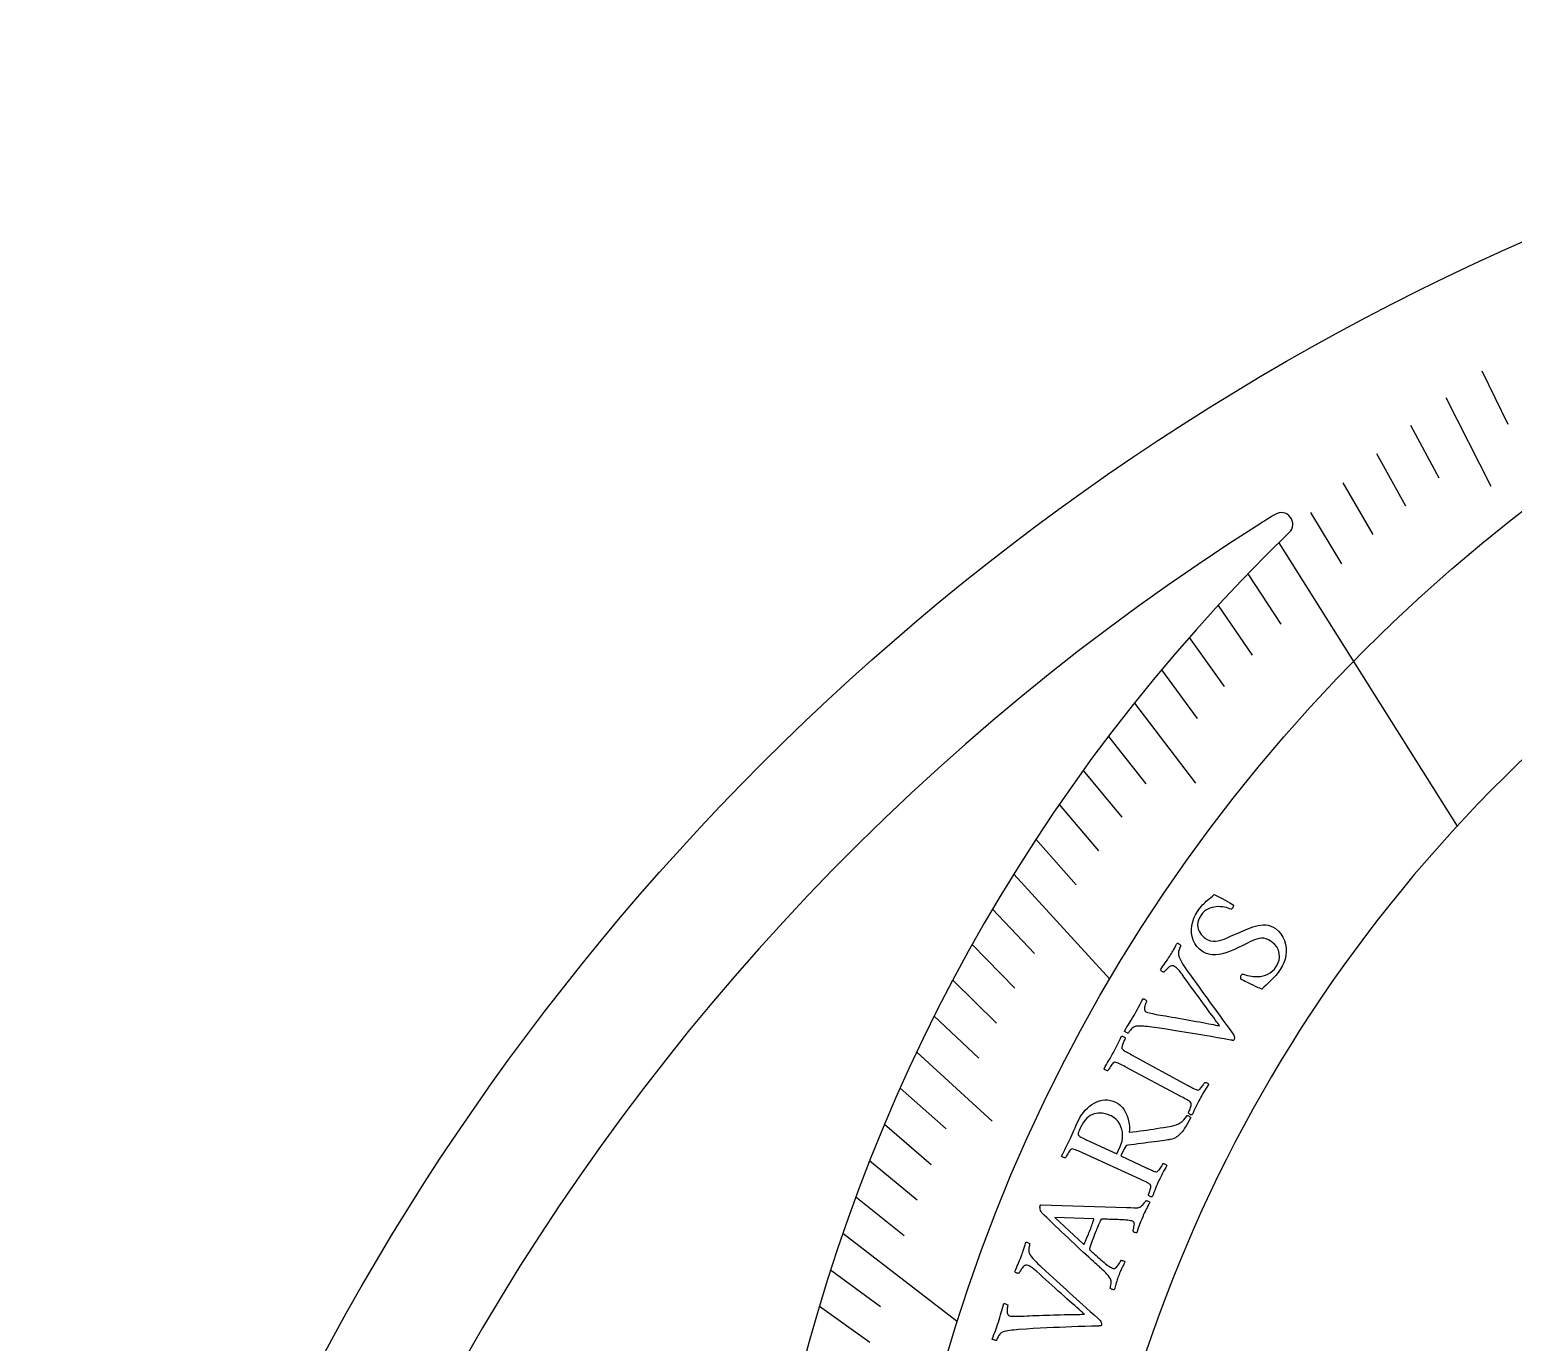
# Model space of a CAD drawing. Header units: millimetres. Extents: x -54 to 54, y -54 to 54.
# Drawn here: x -54 to -21.98, y 25.68 to 54 of the extents above; entities that cross this region are included whole.
import ezdxf

# ---------------------------------------------------------------- set-up
doc = ezdxf.new("R2010")
doc.units = ezdxf.units.MM
for name, color, linetype in [('CUT_INNER', 6, 'Continuous'), ('CUT_OUTER', 1, 'Continuous'), ('ENGRAVE', 7, 'Continuous'), ('ENGRAVE_FINE', 8, 'Continuous'), ('TEXT', 5, 'Continuous')]:
    doc.layers.add(name, color=color, linetype=linetype)

msp = doc.modelspace()

# ---------------------------------------------------------------- linework, layer by layer
at = {"layer": 'CUT_INNER'}
for centre, radius, start, end in [((-0.0002, 15.431), 31.5489, 92.43396, 187.27977), ((-26.9902, 43.3315), 0.25, 314.1227, 121.81641), ((-0.0006, 0.0005), 51.2992, 122.3444, 178.50725), ((-10.5682, 16.8022), 31.4507, 121.75867, 122.45555), ((-0.0009, 15.4311), 38.5682, 134.04855, 201.3007)]:
    msp.add_arc(centre, radius, start, end, dxfattribs=at)
at = {"layer": 'CUT_OUTER'}
msp.add_circle((0, 0), 54, dxfattribs=at)
at = {"layer": 'ENGRAVE'}
for points in [[(-27.0442, 42.9297), (-23.1938, 36.8176)], [(-32.7621, 35.7833), (-30.6874, 33.5173)], [(-36.4524, 28.0325), (-33.9764, 26.1285)]]:
    msp.add_lwpolyline(points, dxfattribs=at)
msp.add_circle((0, 15.4308), 35.6208, dxfattribs=at)
at = {"layer": 'ENGRAVE_FINE'}
for points in [[(-22.659, 46.6422), (-22.0979, 45.4873)], [(-23.4368, 46.0625), (-22.4647, 44.1519)], [(-24.1962, 45.4662), (-23.5915, 44.3298)], [(-24.937, 44.854), (-24.3107, 43.7274)], [(-25.6588, 44.2268), (-25.0111, 43.1103)], [(-26.3613, 43.5851), (-25.6924, 42.4791)], [(-27.7074, 42.2614), (-26.9967, 41.1774)], [(-28.3505, 41.5809), (-27.6192, 40.5084)], [(-28.9735, 40.889), (-28.2219, 39.8282)], [(-29.5762, 40.1862), (-28.8044, 39.1376)], [(-30.1585, 39.4734), (-28.838, 37.7452)], [(-30.7203, 38.7513), (-29.909, 37.7279)], [(-31.2615, 38.0206), (-30.4308, 37.0102)], [(-31.7823, 37.2819), (-30.9324, 36.2849)], [(-32.2824, 36.5359), (-31.4137, 35.5526)], [(-33.2213, 35.0248), (-32.3155, 34.0699)], [(-33.6601, 34.2611), (-32.7362, 33.3207)], [(-34.0786, 33.4926), (-33.1369, 32.5671)], [(-34.477, 32.7201), (-33.5177, 31.8097)], [(-34.8553, 31.9441), (-33.2259, 30.4509)], [(-35.2137, 31.1653), (-34.2203, 30.2861)], [(-35.5524, 30.3842), (-34.5423, 29.5209)], [(-35.8717, 29.6014), (-34.8452, 28.7543)], [(-36.1716, 28.8173), (-35.1291, 27.9868)], [(-36.7144, 27.2476), (-35.6408, 26.4508)], [(-36.9577, 26.4629), (-35.8691, 25.6834)]]:
    msp.add_lwpolyline(points, dxfattribs=at)
at = {"layer": 'TEXT'}
for points in [[(-28.7957, 34.9779), (-28.7662, 35.0199), (-28.738, 35.0574), (-28.7112, 35.0902), (-28.6857, 35.1184), (-28.6603, 35.1443), (-28.6338, 35.1698), (-28.6062, 35.1951), (-28.5774, 35.2201), (-28.5465, 35.2466), (-28.5123, 35.2763), (-28.4747, 35.3092), (-28.4339, 35.3453), (-28.3764, 35.317), (-28.3187, 35.2871), (-28.2607, 35.2558), (-28.2026, 35.223), (-28.1481, 35.1914), (-28.1012, 35.1638), (-28.0618, 35.1402), (-28.03, 35.1206), (-28.0238, 35.116), (-28.0206, 35.1088), (-28.0205, 35.0991), (-28.0234, 35.0869), (-28.0279, 35.0742), (-28.0325, 35.0631), (-28.0372, 35.0537), (-28.042, 35.0459), (-28.0491, 35.0371), (-28.0569, 35.0304), (-28.0653, 35.0256), (-28.0743, 35.0228), (-28.1026, 35.0363), (-28.135, 35.0485), (-28.1713, 35.0593), (-28.2116, 35.0686), (-28.2545, 35.0757), (-28.2986, 35.0797), (-28.3439, 35.0804), (-28.3903, 35.078), (-28.4369, 35.0719), (-28.4826, 35.0614), (-28.5275, 35.0467), (-28.5716, 35.0276), (-28.6135, 35.0035), (-28.6521, 34.9736), (-28.6872, 34.938), (-28.7189, 34.8966), (-28.7526, 34.8405), (-28.7763, 34.7866), (-28.7899, 34.7348), (-28.7935, 34.6851), (-28.7892, 34.638), (-28.779, 34.5937), (-28.7628, 34.5523), (-28.7408, 34.5138), (-28.7148, 34.4785), (-28.6868, 34.4471), (-28.6568, 34.4195), (-28.6247, 34.3957), (-28.5708, 34.3652), (-28.5165, 34.3449), (-28.462, 34.3348), (-28.4071, 34.3349), (-28.3518, 34.3426), (-28.296, 34.3555), (-28.2396, 34.3734), (-28.1828, 34.3965), (-28.1254, 34.4221), (-28.0676, 34.4475), (-28.0093, 34.4727), (-27.9505, 34.4976), (-27.9062, 34.5175), (-27.8596, 34.5383), (-27.8109, 34.56), (-27.7599, 34.5826), (-27.7073, 34.6049), (-27.6539, 34.6254), (-27.5996, 34.6441), (-27.5444, 34.6611), (-27.4889, 34.6747), (-27.4335, 34.6833), (-27.3784, 34.6868), (-27.3235, 34.6852), (-27.2695, 34.6774), (-27.2171, 34.6619), (-27.1662, 34.6388), (-27.1168, 34.6082), (-27.0509, 34.5542), (-26.9961, 34.4932), (-26.9525, 34.4254), (-26.92, 34.3508), (-26.8979, 34.2722), (-26.8857, 34.1923), (-26.8833, 34.1111), (-26.8908, 34.0285), (-26.9075, 33.9469), (-26.9329, 33.8688), (-26.9671, 33.794), (-27.01, 33.7226), (-27.0559, 33.6586), (-27.1047, 33.5982), (-27.1563, 33.5414), (-27.2109, 33.4882), (-27.2651, 33.4378), (-27.3157, 33.3896), (-27.3627, 33.3435), (-27.4061, 33.2997), (-27.4521, 33.3184), (-27.4992, 33.3385), (-27.5474, 33.36), (-27.5966, 33.3829), (-27.6448, 33.4059), (-27.6897, 33.4278), (-27.7314, 33.4485), (-27.7699, 33.4681), (-27.8033, 33.4855), (-27.8295, 33.4994), (-27.8485, 33.5099), (-27.8604, 33.517), (-27.8624, 33.5286), (-27.8636, 33.5403), (-27.8638, 33.5521), (-27.8633, 33.5642), (-27.8616, 33.5761), (-27.8586, 33.5873), (-27.8543, 33.5979), (-27.8486, 33.6079), (-27.8397, 33.6181), (-27.8293, 33.6239), (-27.8173, 33.6252), (-27.8038, 33.622), (-27.7792, 33.6135), (-27.7495, 33.6047), (-27.7146, 33.5958), (-27.6747, 33.5867), (-27.631, 33.5789), (-27.5848, 33.5739), (-27.536, 33.5714), (-27.4847, 33.5717), (-27.4324, 33.5761), (-27.3806, 33.5861), (-27.3292, 33.6017), (-27.2782, 33.6228), (-27.2288, 33.6512), (-27.1821, 33.6883), (-27.1381, 33.7343), (-27.0967, 33.7892), (-27.0605, 33.854), (-27.0376, 33.9222), (-27.0281, 33.9936), (-27.0319, 34.0685), (-27.0507, 34.1423), (-27.0861, 34.2103), (-27.1383, 34.2727), (-27.2072, 34.3294), (-27.262, 34.3628), (-27.3151, 34.3857), (-27.3664, 34.398), (-27.416, 34.3997), (-27.465, 34.3936), (-27.5145, 34.3821), (-27.5647, 34.3654), (-27.6153, 34.3435), (-27.6671, 34.3183), (-27.7206, 34.2919), (-27.7758, 34.2643), (-27.8328, 34.2354), (-27.8985, 34.2046), (-27.9664, 34.1738), (-28.0364, 34.1429), (-28.1085, 34.112), (-28.1819, 34.0843), (-28.2556, 34.0629), (-28.3297, 34.0478), (-28.4042, 34.0391), (-28.4782, 34.0398), (-28.5504, 34.0528), (-28.6208, 34.0783), (-28.6896, 34.1162), (-28.7561, 34.1665), (-28.8115, 34.2236), (-28.8557, 34.2877), (-28.8887, 34.3586), (-28.9111, 34.434), (-28.9233, 34.5114), (-28.9254, 34.5909), (-28.9173, 34.6724), (-28.8998, 34.7533), (-28.8737, 34.8313), (-28.839, 34.9061), (-28.7957, 34.9779)], [(-30.1709, 32.7268), (-30.1439, 32.7745), (-30.1177, 32.8218), (-30.0924, 32.8686), (-30.0681, 32.9149), (-30.0441, 32.9607), (-30.0202, 33.006), (-29.9962, 33.0508), (-29.9721, 33.0951), (-29.9636, 33.0935), (-29.953, 33.0893), (-29.9402, 33.0827), (-29.9254, 33.0736), (-29.9116, 33.0638), (-29.902, 33.0553), (-29.8968, 33.0481), (-29.8959, 33.0422), (-29.9001, 33.034), (-29.9057, 33.0214), (-29.9127, 33.0044), (-29.9211, 32.983), (-29.9293, 32.9592), (-29.9357, 32.9351), (-29.9404, 32.9108), (-29.9432, 32.8861), (-29.9425, 32.863), (-29.9362, 32.8432), (-29.9244, 32.8266), (-29.9072, 32.8134), (-29.8763, 32.7999), (-29.8293, 32.786), (-29.7664, 32.7717), (-29.6875, 32.7568), (-29.646, 32.7498), (-29.5982, 32.7417), (-29.544, 32.7326), (-29.4836, 32.7224), (-29.4183, 32.7113), (-29.3499, 32.6994), (-29.2783, 32.6868), (-29.2035, 32.6734), (-29.1271, 32.6597), (-29.0507, 32.646), (-28.9741, 32.6324), (-28.8976, 32.6189), (-28.8225, 32.6056), (-28.7506, 32.5925), (-28.6819, 32.5798), (-28.6164, 32.5674), (-28.5553, 32.5557), (-28.5002, 32.545), (-28.4509, 32.5353), (-28.4074, 32.5268), (-28.3715, 32.5197), (-28.3448, 32.5145), (-28.3273, 32.5113), (-28.3191, 32.51), (-28.3261, 32.5202), (-28.3391, 32.5384), (-28.3582, 32.5646), (-28.3833, 32.5988), (-28.4133, 32.6395), (-28.4473, 32.6854), (-28.4852, 32.7363), (-28.5269, 32.7924), (-28.5717, 32.8526), (-28.6186, 32.916), (-28.6676, 32.9825), (-28.7188, 33.0523), (-28.7712, 33.1239), (-28.8239, 33.1962), (-28.8769, 33.2691), (-28.9302, 33.3427), (-28.9828, 33.4155), (-29.0338, 33.4862), (-29.0831, 33.5549), (-29.1307, 33.6214), (-29.1488, 33.6463), (-29.168, 33.6709), (-29.1884, 33.6952), (-29.2099, 33.7193), (-29.2315, 33.7416), (-29.2521, 33.7609), (-29.2718, 33.777), (-29.2905, 33.79), (-29.313, 33.8007), (-29.3358, 33.8047), (-29.359, 33.8021), (-29.3824, 33.7927), (-29.4052, 33.7791), (-29.4268, 33.7636), (-29.4471, 33.7463), (-29.4661, 33.7272), (-29.4828, 33.7085), (-29.4962, 33.6926), (-29.5065, 33.6796), (-29.5135, 33.6694), (-29.5212, 33.667), (-29.5313, 33.6682), (-29.5438, 33.6729), (-29.5588, 33.6811), (-29.5732, 33.691), (-29.584, 33.7007), (-29.5914, 33.7103), (-29.5951, 33.7198), (-29.5694, 33.758), (-29.5441, 33.795), (-29.5193, 33.8307), (-29.495, 33.8652), (-29.4708, 33.8997), (-29.4464, 33.9357), (-29.4218, 33.973), (-29.397, 34.0118), (-29.3769, 34.0437), (-29.3592, 34.0722), (-29.3438, 34.0974), (-29.3308, 34.1192), (-29.3191, 34.1393), (-29.3077, 34.1593), (-29.2965, 34.1792), (-29.2856, 34.1991), (-29.2742, 34.22), (-29.2613, 34.2431), (-29.2471, 34.2683), (-29.2314, 34.2957), (-29.2229, 34.2936), (-29.2123, 34.2886), (-29.1997, 34.2807), (-29.185, 34.2699), (-29.1715, 34.2589), (-29.1624, 34.2502), (-29.1576, 34.2438), (-29.1573, 34.2397), (-29.1638, 34.2277), (-29.1723, 34.2089), (-29.1826, 34.1833), (-29.1947, 34.151), (-29.205, 34.1158), (-29.2098, 34.0814), (-29.2091, 34.0479), (-29.2029, 34.0153), (-29.1943, 33.9901), (-29.1798, 33.9584), (-29.1594, 33.9201), (-29.1331, 33.8754), (-29.1038, 33.8284), (-29.0745, 33.7832), (-29.0452, 33.7399), (-29.016, 33.6984), (-28.9481, 33.6026), (-28.8828, 33.511), (-28.8202, 33.4236), (-28.7603, 33.3405), (-28.7023, 33.26), (-28.6452, 33.181), (-28.5893, 33.1033), (-28.5344, 33.027), (-28.4794, 32.9508), (-28.4232, 32.8733), (-28.3658, 32.7946), (-28.3071, 32.7146), (-28.2463, 32.6317), (-28.1824, 32.5443), (-28.1153, 32.4525), (-28.045, 32.3562), (-28.0271, 32.3298), (-28.0138, 32.3055), (-28.005, 32.2833), (-28.0007, 32.2631), (-28, 32.2445), (-28.0019, 32.2273), (-28.0064, 32.2114), (-28.0134, 32.1969), (-28.017, 32.1936), (-28.0226, 32.192), (-28.0304, 32.1921), (-28.0402, 32.194), (-28.0505, 32.1963), (-28.0595, 32.1979), (-28.0673, 32.1988), (-28.0738, 32.1989), (-28.2224, 32.226), (-28.3661, 32.2518), (-28.5049, 32.2764), (-28.6388, 32.2997), (-28.7709, 32.3224), (-28.9042, 32.345), (-29.0387, 32.3673), (-29.1744, 32.3894), (-29.3145, 32.4116), (-29.462, 32.4339), (-29.617, 32.4563), (-29.7795, 32.4788), (-29.8293, 32.4858), (-29.8769, 32.4917), (-29.9222, 32.4965), (-29.9652, 32.5002), (-30.0068, 32.5025), (-30.0474, 32.503), (-30.0871, 32.5017), (-30.1259, 32.4987), (-30.1419, 32.4959), (-30.1586, 32.4895), (-30.1759, 32.4795), (-30.1938, 32.4659), (-30.2114, 32.4502), (-30.2278, 32.4341), (-30.243, 32.4176), (-30.2571, 32.4006), (-30.2694, 32.3844), (-30.2797, 32.3703), (-30.2879, 32.3582), (-30.294, 32.3482), (-30.2972, 32.3482), (-30.305, 32.3513), (-30.3175, 32.3576), (-30.3347, 32.3669), (-30.3518, 32.3767), (-30.3642, 32.3844), (-30.3719, 32.3899), (-30.3748, 32.3933), (-30.3458, 32.4416), (-30.319, 32.4854), (-30.2943, 32.5247), (-30.2719, 32.5595), (-30.2496, 32.5945), (-30.2254, 32.634), (-30.1992, 32.6781), (-30.1709, 32.7268)], [(-30.6127, 31.9323), (-30.5893, 31.9763), (-30.5667, 32.0199), (-30.5449, 32.0633), (-30.5239, 32.1063), (-30.5029, 32.1496), (-30.4812, 32.1938), (-30.4586, 32.2387), (-30.4353, 32.2845), (-30.4256, 32.2859), (-30.4146, 32.2844), (-30.4024, 32.28), (-30.389, 32.2727), (-30.3763, 32.264), (-30.3663, 32.2556), (-30.359, 32.2475), (-30.3543, 32.2397), (-30.3601, 32.2286), (-30.3674, 32.2134), (-30.3763, 32.1942), (-30.3867, 32.1708), (-30.3973, 32.1457), (-30.407, 32.121), (-30.4157, 32.0968), (-30.4234, 32.073), (-30.4288, 32.0514), (-30.4307, 32.0338), (-30.429, 32.0201), (-30.4237, 32.0104), (-30.4103, 31.9978), (-30.3942, 31.985), (-30.3754, 31.972), (-30.354, 31.9587), (-30.3305, 31.9451), (-30.3059, 31.9311), (-30.2801, 31.9166), (-30.2531, 31.9018), (-30.2488, 31.8995), (-30.2444, 31.8971), (-30.2401, 31.8947), (-30.2357, 31.8923), (-30.2313, 31.89), (-30.227, 31.8876), (-30.2226, 31.8852), (-30.2183, 31.8829), (-29.0072, 31.2235), (-29.0029, 31.2211), (-28.9985, 31.2188), (-28.9941, 31.2164), (-28.9898, 31.214), (-28.9854, 31.2116), (-28.9811, 31.2093), (-28.9767, 31.2069), (-28.9724, 31.2045), (-28.9454, 31.1899), (-28.9195, 31.1762), (-28.8949, 31.1634), (-28.8714, 31.1514), (-28.8492, 31.1409), (-28.8286, 31.1323), (-28.8095, 31.1257), (-28.7919, 31.1211), (-28.7821, 31.1223), (-28.7703, 31.1279), (-28.7565, 31.138), (-28.7408, 31.1526), (-28.7243, 31.17), (-28.7083, 31.1886), (-28.6928, 31.2084), (-28.6778, 31.2294), (-28.6643, 31.2494), (-28.6534, 31.2661), (-28.6449, 31.2795), (-28.6389, 31.2897), (-28.6299, 31.2897), (-28.6192, 31.2877), (-28.6069, 31.2835), (-28.5929, 31.2772), (-28.5795, 31.2697), (-28.5693, 31.2618), (-28.5621, 31.2535), (-28.5579, 31.2449), (-28.584, 31.2043), (-28.6094, 31.1644), (-28.634, 31.1253), (-28.658, 31.0869), (-28.6814, 31.0485), (-28.7045, 31.0093), (-28.7273, 30.9691), (-28.7498, 30.9281), (-28.7711, 30.8878), (-28.7921, 30.8467), (-28.8126, 30.805), (-28.8327, 30.7627), (-28.8526, 30.7197), (-28.8724, 30.6763), (-28.8922, 30.6323), (-28.9119, 30.5879), (-28.9215, 30.5866), (-28.9324, 30.5881), (-28.9446, 30.5923), (-28.9582, 30.5994), (-28.9711, 30.6076), (-28.9814, 30.6156), (-28.989, 30.6234), (-28.9939, 30.6309), (-28.9887, 30.6415), (-28.9822, 30.656), (-28.9743, 30.6744), (-28.965, 30.6966), (-28.9556, 30.7208), (-28.9475, 30.7448), (-28.9405, 30.7689), (-28.9346, 30.7929), (-28.9309, 30.8145), (-28.93, 30.8315), (-28.9322, 30.8438), (-28.9372, 30.8514), (-28.9533, 30.8666), (-28.9725, 30.8818), (-28.995, 30.8972), (-29.0208, 30.9126), (-29.0487, 30.9283), (-29.0778, 30.9444), (-29.1081, 30.961), (-29.1396, 30.9779), (-30.3562, 31.627), (-30.3879, 31.6438), (-30.4188, 31.6599), (-30.4488, 31.6753), (-30.4781, 31.6901), (-30.5059, 31.7031), (-30.5317, 31.7133), (-30.5555, 31.7208), (-30.5773, 31.7254), (-30.5877, 31.7257), (-30.5997, 31.7203), (-30.6133, 31.7091), (-30.6286, 31.6922), (-30.6446, 31.672), (-30.6603, 31.651), (-30.6758, 31.6291), (-30.6909, 31.6062), (-30.7047, 31.5848), (-30.7159, 31.5668), (-30.7246, 31.5523), (-30.7306, 31.5414), (-30.7397, 31.5409), (-30.7505, 31.5426), (-30.763, 31.5463), (-30.7772, 31.5522), (-30.7907, 31.5594), (-30.8011, 31.5671), (-30.8084, 31.5755), (-30.8126, 31.5844), (-30.7871, 31.6293), (-30.7614, 31.6737), (-30.7358, 31.7176), (-30.7101, 31.7609), (-30.6847, 31.804), (-30.66, 31.8469), (-30.636, 31.8896), (-30.6127, 31.9323)], [(-31.3529, 30.4938), (-31.3259, 30.5446), (-31.2944, 30.5942), (-31.2583, 30.6424), (-31.2177, 30.6894), (-31.1734, 30.7337), (-31.1265, 30.7739), (-31.0768, 30.8101), (-31.0244, 30.8422), (-30.9699, 30.8689), (-30.9137, 30.8893), (-30.8558, 30.9031), (-30.7962, 30.9105), (-30.7356, 30.9102), (-30.6747, 30.901), (-30.6133, 30.8829), (-30.5515, 30.856), (-30.5021, 30.8264), (-30.4571, 30.7898), (-30.4166, 30.7463), (-30.3804, 30.6958), (-30.3489, 30.6406), (-30.3224, 30.5828), (-30.3008, 30.5224), (-30.2841, 30.4594), (-30.2726, 30.396), (-30.2667, 30.3342), (-30.2663, 30.2742), (-30.2714, 30.2157), (-30.1899, 30.2238), (-30.1114, 30.2322), (-30.0359, 30.241), (-29.9634, 30.2502), (-29.8923, 30.2599), (-29.821, 30.2702), (-29.7496, 30.2813), (-29.678, 30.293), (-29.6043, 30.3054), (-29.5269, 30.3184), (-29.4455, 30.3321), (-29.3604, 30.3463), (-29.3058, 30.3579), (-29.2557, 30.3732), (-29.2101, 30.3924), (-29.1691, 30.4155), (-29.1308, 30.4442), (-29.0937, 30.4806), (-29.0576, 30.5245), (-29.0226, 30.5761), (-29.013, 30.5771), (-29.0019, 30.5746), (-28.9895, 30.5685), (-28.9756, 30.559), (-28.9625, 30.5487), (-28.9526, 30.5405), (-28.9457, 30.5344), (-28.942, 30.5304), (-28.9778, 30.4632), (-29.0116, 30.4025), (-29.0436, 30.3484), (-29.0737, 30.3008), (-29.1015, 30.2597), (-29.1265, 30.2252), (-29.1489, 30.1973), (-29.1686, 30.176), (-29.1834, 30.1635), (-29.2013, 30.1488), (-29.2223, 30.1321), (-29.2465, 30.1133), (-29.2746, 30.0949), (-29.3075, 30.0793), (-29.3452, 30.0664), (-29.3877, 30.0564), (-29.4076, 30.0531), (-29.4348, 30.0489), (-29.4695, 30.0437), (-29.5115, 30.0376), (-29.5596, 30.0308), (-29.6125, 30.0235), (-29.6702, 30.0158), (-29.7327, 30.0075), (-29.7987, 29.9988), (-29.867, 29.9897), (-29.9375, 29.9802), (-30.0103, 29.9701), (-30.0837, 29.96), (-30.1562, 29.9503), (-30.2278, 29.9408), (-30.2985, 29.9317), (-30.3212, 29.9245), (-30.3419, 29.9099), (-30.3607, 29.8878), (-30.3775, 29.8583), (-30.4502, 29.7042), (-29.9053, 29.4487), (-29.9008, 29.4466), (-29.8963, 29.4445), (-29.8918, 29.4424), (-29.8873, 29.4403), (-29.8828, 29.4382), (-29.8783, 29.4361), (-29.8738, 29.434), (-29.8693, 29.4319), (-29.8415, 29.419), (-29.8149, 29.4068), (-29.7895, 29.3955), (-29.7654, 29.3849), (-29.7426, 29.3757), (-29.7215, 29.3684), (-29.702, 29.363), (-29.6842, 29.3595), (-29.6744, 29.3612), (-29.663, 29.3675), (-29.6499, 29.3785), (-29.6351, 29.394), (-29.6196, 29.4124), (-29.6048, 29.4319), (-29.5905, 29.4526), (-29.5769, 29.4745), (-29.5646, 29.4952), (-29.5546, 29.5126), (-29.547, 29.5265), (-29.5416, 29.537), (-29.5326, 29.5376), (-29.5219, 29.5361), (-29.5093, 29.5327), (-29.4949, 29.5273), (-29.4812, 29.5206), (-29.4704, 29.5134), (-29.4627, 29.5055), (-29.458, 29.4971), (-29.4817, 29.455), (-29.5046, 29.4137), (-29.5268, 29.3732), (-29.5484, 29.3334), (-29.5695, 29.2937), (-29.5902, 29.2531), (-29.6106, 29.2116), (-29.6305, 29.1694), (-29.6494, 29.1278), (-29.6679, 29.0856), (-29.6859, 29.0427), (-29.7034, 28.9992), (-29.7206, 28.9551), (-29.7378, 28.9106), (-29.7549, 28.8656), (-29.7719, 28.82), (-29.7813, 28.8182), (-29.7923, 28.819), (-29.8048, 28.8225), (-29.8188, 28.8287), (-29.8322, 28.8361), (-29.8429, 28.8435), (-29.851, 28.8508), (-29.8563, 28.858), (-29.8518, 28.8689), (-29.8461, 28.8838), (-29.8393, 28.9026), (-29.8314, 28.9253), (-29.8235, 28.95), (-29.8168, 28.9745), (-29.8113, 28.999), (-29.8069, 29.0232), (-29.8045, 29.045), (-29.8046, 29.062), (-29.8075, 29.0742), (-29.813, 29.0815), (-29.8299, 29.0957), (-29.8501, 29.1097), (-29.8735, 29.1237), (-29.9001, 29.1376), (-29.9289, 29.1516), (-29.9589, 29.1659), (-29.9902, 29.1806), (-30.0226, 29.1956), (-31.2775, 29.7671), (-31.3102, 29.782), (-31.342, 29.7962), (-31.3729, 29.8098), (-31.403, 29.8228), (-31.4316, 29.8341), (-31.4579, 29.8428), (-31.4821, 29.8487), (-31.5041, 29.8521), (-31.5145, 29.8517), (-31.5262, 29.8456), (-31.5391, 29.8336), (-31.5534, 29.8159), (-31.5681, 29.7949), (-31.5823, 29.7732), (-31.5962, 29.7508), (-31.6097, 29.7278), (-31.6218, 29.7063), (-31.6317, 29.6881), (-31.6393, 29.6735), (-31.6447, 29.6623), (-31.6538, 29.6613), (-31.6647, 29.6623), (-31.6774, 29.6653), (-31.6919, 29.6703), (-31.7058, 29.6766), (-31.7166, 29.6838), (-31.7244, 29.6916), (-31.7291, 29.7003), (-31.7064, 29.7465), (-31.6836, 29.7921), (-31.6609, 29.837), (-31.6381, 29.8811), (-31.6157, 29.9249), (-31.5939, 29.9687), (-31.5726, 30.0126), (-31.552, 30.0565), (-31.5306, 30.1029), (-31.5088, 30.1512), (-31.4864, 30.2014), (-31.4635, 30.2536), (-31.4392, 30.3084), (-31.4127, 30.3667), (-31.3839, 30.4285), (-31.3529, 30.4938)], [(-30.6631, 30.5659), (-30.757, 30.604), (-30.8489, 30.6247), (-30.9388, 30.6278), (-31.0267, 30.6133), (-31.1104, 30.577), (-31.1875, 30.5151), (-31.2579, 30.4275), (-31.3214, 30.3143), (-31.3287, 30.2983), (-31.3374, 30.2785), (-31.3475, 30.2548), (-31.359, 30.2272), (-31.3685, 30.2001), (-31.373, 30.1781), (-31.3723, 30.161), (-31.3666, 30.1489), (-31.3534, 30.1359), (-31.3348, 30.1221), (-31.311, 30.1075), (-31.2818, 30.0921), (-31.2499, 30.0763), (-31.2176, 30.0606), (-31.1851, 30.045), (-31.1523, 30.0295), (-30.54, 29.7463), (-30.4656, 29.9039), (-30.4418, 29.9623), (-30.4251, 30.0225), (-30.4153, 30.0845), (-30.4126, 30.1483), (-30.4171, 30.212), (-30.429, 30.2735), (-30.4483, 30.3329), (-30.475, 30.3902), (-30.5095, 30.4434), (-30.5523, 30.4905), (-30.6035, 30.5313), (-30.6631, 30.5659)], [(-30.9032, 27.2987), (-30.9073, 27.3024), (-30.9193, 27.3133), (-30.9395, 27.3315), (-30.9676, 27.357), (-31.0027, 27.3888), (-31.0435, 27.4257), (-31.09, 27.4677), (-31.1423, 27.515), (-31.1989, 27.5665), (-31.2584, 27.6213), (-31.3208, 27.6794), (-31.3861, 27.7408), (-31.4533, 27.8043), (-31.5215, 27.8685), (-31.5907, 27.9336), (-31.6608, 27.9995), (-31.7307, 28.0652), (-31.7989, 28.1298), (-31.8656, 28.1933), (-31.9306, 28.2556), (-31.9929, 28.3156), (-32.0513, 28.3721), (-32.1057, 28.4251), (-32.1561, 28.4744), (-32.1654, 28.4879), (-32.1739, 28.5054), (-32.1816, 28.527), (-32.1885, 28.5528), (-32.1936, 28.5786), (-32.1959, 28.6002), (-32.1955, 28.6176), (-32.1923, 28.6309), (-32.191, 28.6338), (-32.1898, 28.636), (-32.1886, 28.6375), (-32.1875, 28.6383), (-32.1862, 28.639), (-32.1844, 28.6403), (-32.1822, 28.6421), (-32.1796, 28.6444), (-30.3285, 28.5912), (-30.2376, 28.5868), (-30.1695, 28.5837), (-30.1242, 28.582), (-30.1018, 28.5818), (-30.0816, 28.584), (-30.0611, 28.5902), (-30.0401, 28.6005), (-30.0187, 28.6148), (-29.9979, 28.6315), (-29.9789, 28.6489), (-29.9615, 28.667), (-29.9458, 28.6859), (-29.9325, 28.7035), (-29.9222, 28.7177), (-29.915, 28.7286), (-29.9108, 28.7362), (-29.9, 28.7374), (-29.8879, 28.7358), (-29.8746, 28.7315), (-29.86, 28.7243), (-29.8464, 28.7165), (-29.836, 28.7101), (-29.8288, 28.7051), (-29.8249, 28.7016), (-29.8464, 28.661), (-29.8667, 28.6225), (-29.8858, 28.5861), (-29.9037, 28.5519), (-29.9214, 28.5169), (-29.9399, 28.4783), (-29.9593, 28.4361), (-29.9795, 28.3902), (-30.0002, 28.3415), (-30.0183, 28.2969), (-30.034, 28.2563), (-30.0472, 28.2197), (-30.0601, 28.1829), (-30.0745, 28.1418), (-30.0904, 28.0962), (-30.1079, 28.0463), (-30.1173, 28.0442), (-30.1283, 28.0447), (-30.1409, 28.0479), (-30.155, 28.0537), (-30.1685, 28.061), (-30.1792, 28.0687), (-30.1871, 28.0767), (-30.1921, 28.0851), (-30.1863, 28.1007), (-30.1802, 28.1207), (-30.1739, 28.145), (-30.1674, 28.1735), (-30.1621, 28.2022), (-30.1596, 28.2268), (-30.16, 28.2473), (-30.1633, 28.2638), (-30.1683, 28.2721), (-30.1762, 28.2799), (-30.187, 28.2871), (-30.2007, 28.2939), (-30.2173, 28.2995), (-30.2397, 28.3047), (-30.2679, 28.3095), (-30.3019, 28.3138), (-30.3401, 28.3177), (-30.3809, 28.3212), (-30.4245, 28.3241), (-30.4706, 28.3266), (-30.5179, 28.3287), (-30.5646, 28.3306), (-30.6107, 28.3321), (-30.6562, 28.3334), (-30.6995, 28.3344), (-30.7388, 28.3353), (-30.7741, 28.3361), (-30.8055, 28.3367), (-30.8311, 28.3373), (-30.8495, 28.3376), (-30.8605, 28.3378), (-30.8641, 28.3379), (-30.8647, 28.3377), (-30.8663, 28.337), (-30.869, 28.3359), (-30.8728, 28.3343), (-30.8767, 28.3324), (-30.8799, 28.3301), (-30.8824, 28.3275), (-30.884, 28.3246), (-30.8955, 28.3008), (-30.9077, 28.2741), (-30.9207, 28.2446), (-30.9343, 28.2122), (-30.948, 28.1789), (-30.9612, 28.1468), (-30.9739, 28.1158), (-30.9861, 28.086), (-30.9893, 28.0783), (-30.9924, 28.0706), (-30.9955, 28.0629), (-30.9987, 28.0552), (-31.0017, 28.0477), (-31.0046, 28.0406), (-31.0074, 28.0338), (-31.01, 28.0275), (-31.0279, 27.9829), (-31.0442, 27.9417), (-31.0589, 27.9039), (-31.0719, 27.8695), (-31.0847, 27.8343), (-31.0988, 27.7943), (-31.114, 27.7493), (-31.1305, 27.6995), (-31.1309, 27.6977), (-31.1309, 27.6952), (-31.1304, 27.6921), (-31.1295, 27.6884), (-31.1286, 27.6849), (-31.1279, 27.6824), (-31.1275, 27.6809), (-31.1274, 27.6804), (-31.1241, 27.6775), (-31.1143, 27.6686), (-31.0979, 27.6538), (-31.0749, 27.633), (-31.0475, 27.6082), (-31.0176, 27.5812), (-30.9852, 27.5518), (-30.9504, 27.5203), (-30.9148, 27.4883), (-30.8802, 27.4579), (-30.8465, 27.429), (-30.8138, 27.4017), (-30.7817, 27.3748), (-30.7517, 27.3516), (-30.7238, 27.3321), (-30.698, 27.3163), (-30.6744, 27.3033), (-30.6532, 27.2924), (-30.6343, 27.2834), (-30.6177, 27.2765), (-30.6004, 27.2732), (-30.5827, 27.2765), (-30.5643, 27.2863), (-30.5454, 27.3026), (-30.5271, 27.3228), (-30.5103, 27.344), (-30.495, 27.3662), (-30.4814, 27.3895), (-30.4698, 27.411), (-30.4608, 27.4282), (-30.4545, 27.4409), (-30.4508, 27.4491), (-30.445, 27.4501), (-30.436, 27.4494), (-30.4239, 27.4471), (-30.4088, 27.443), (-30.3933, 27.438), (-30.3804, 27.4327), (-30.3701, 27.4271), (-30.3623, 27.4212), (-30.3747, 27.3941), (-30.3863, 27.3692), (-30.3971, 27.3463), (-30.407, 27.3254), (-30.4165, 27.3056), (-30.426, 27.2858), (-30.4355, 27.266), (-30.445, 27.2462), (-30.4549, 27.2247), (-30.4656, 27.1998), (-30.4772, 27.1715), (-30.4896, 27.1399), (-30.5017, 27.1078), (-30.5123, 27.0782), (-30.5215, 27.0511), (-30.5293, 27.0265), (-30.5364, 27.0031), (-30.5435, 26.9798), (-30.5506, 26.9564), (-30.5576, 26.9331), (-30.5652, 26.9082), (-30.5739, 26.8803), (-30.5837, 26.8493), (-30.5946, 26.8153), (-30.6004, 26.8144), (-30.6091, 26.8155), (-30.6209, 26.8185), (-30.6356, 26.8236), (-30.6507, 26.8296), (-30.6633, 26.8356), (-30.6736, 26.8416), (-30.6814, 26.8476), (-30.6763, 26.864), (-30.6711, 26.8858), (-30.6659, 26.9131), (-30.6606, 26.9458), (-30.6573, 26.9788), (-30.6582, 27.0071), (-30.6634, 27.0307), (-30.6727, 27.0495), (-30.6946, 27.083), (-30.7188, 27.1155), (-30.7454, 27.1469), (-30.7744, 27.1774), (-30.8051, 27.2074), (-30.8368, 27.2376), (-30.8695, 27.2681), (-30.9032, 27.2987)], [(-31.8765, 28.3721), (-31.2579, 27.8), (-31.2575, 27.8), (-31.2562, 27.7998), (-31.2541, 27.7995), (-31.2511, 27.7991), (-31.2481, 27.7989), (-31.2458, 27.7992), (-31.2441, 27.8001), (-31.2432, 27.8014), (-31.2294, 27.8317), (-31.2147, 27.8651), (-31.199, 27.9014), (-31.1823, 27.9407), (-31.1659, 27.9794), (-31.1514, 28.0142), (-31.1386, 28.0449), (-31.1276, 28.0717), (-31.1137, 28.1064), (-31.1008, 28.1396), (-31.089, 28.1712), (-31.0783, 28.2012), (-31.0678, 28.2311), (-31.0567, 28.2623), (-31.045, 28.2949), (-31.0327, 28.3288), (-31.032, 28.3317), (-31.0326, 28.3346), (-31.0343, 28.3372), (-31.0372, 28.3396), (-31.0402, 28.3417), (-31.0424, 28.3432), (-31.0437, 28.3441), (-31.0441, 28.3444)], [(-33.0948, 26.1159), (-33.0782, 26.1682), (-33.0623, 26.2199), (-33.0473, 26.2709), (-33.033, 26.3212), (-33.0191, 26.371), (-33.005, 26.4203), (-32.9908, 26.4691), (-32.9764, 26.5174), (-32.9677, 26.5176), (-32.9565, 26.5157), (-32.9426, 26.5119), (-32.9262, 26.506), (-32.9107, 26.4993), (-32.8996, 26.4929), (-32.893, 26.487), (-32.8908, 26.4814), (-32.8933, 26.4725), (-32.8962, 26.459), (-32.8995, 26.4409), (-32.9033, 26.4182), (-32.9064, 26.3933), (-32.9077, 26.3684), (-32.9072, 26.3436), (-32.9049, 26.3189), (-32.8994, 26.2965), (-32.8892, 26.2783), (-32.8742, 26.2646), (-32.8546, 26.2552), (-32.8216, 26.2484), (-32.7728, 26.2445), (-32.7083, 26.2435), (-32.628, 26.2453), (-32.586, 26.247), (-32.5375, 26.2489), (-32.4826, 26.2512), (-32.4213, 26.2537), (-32.3552, 26.2563), (-32.2858, 26.2589), (-32.2131, 26.2613), (-32.1372, 26.2637), (-32.0596, 26.2661), (-31.982, 26.2685), (-31.9043, 26.271), (-31.8266, 26.2736), (-31.7504, 26.2761), (-31.6774, 26.2782), (-31.6075, 26.2799), (-31.5408, 26.2813), (-31.4787, 26.2825), (-31.4225, 26.2834), (-31.3723, 26.2842), (-31.328, 26.2848), (-31.2914, 26.2853), (-31.2642, 26.2858), (-31.2465, 26.2862), (-31.2381, 26.2867), (-31.247, 26.2952), (-31.2636, 26.3104), (-31.2876, 26.332), (-31.3193, 26.3603), (-31.3571, 26.3939), (-31.3998, 26.4317), (-31.4474, 26.4737), (-31.4998, 26.52), (-31.556, 26.5696), (-31.615, 26.6219), (-31.6768, 26.6769), (-31.7413, 26.7346), (-31.8074, 26.7938), (-31.8739, 26.8537), (-31.9408, 26.9141), (-32.0082, 26.975), (-32.0747, 27.0354), (-32.1392, 27.094), (-32.2016, 27.151), (-32.262, 27.2062), (-32.2848, 27.2269), (-32.3087, 27.247), (-32.3336, 27.2666), (-32.3597, 27.2857), (-32.3854, 27.3031), (-32.4096, 27.3176), (-32.4321, 27.3294), (-32.4531, 27.3382), (-32.4774, 27.344), (-32.5006, 27.3432), (-32.5226, 27.3359), (-32.5436, 27.3219), (-32.5632, 27.3038), (-32.5811, 27.2842), (-32.5973, 27.2631), (-32.6119, 27.2404), (-32.6244, 27.2187), (-32.6343, 27.2004), (-32.6417, 27.1855), (-32.6464, 27.174), (-32.6534, 27.1701), (-32.6635, 27.1692), (-32.6768, 27.1712), (-32.6931, 27.1762), (-32.7093, 27.1829), (-32.7219, 27.1902), (-32.731, 27.198), (-32.7367, 27.2065), (-32.7194, 27.2492), (-32.7023, 27.2906), (-32.6855, 27.3307), (-32.6688, 27.3695), (-32.6523, 27.4083), (-32.6358, 27.4485), (-32.6195, 27.4901), (-32.6032, 27.5332), (-32.5902, 27.5686), (-32.5787, 27.6001), (-32.5689, 27.6279), (-32.5606, 27.652), (-32.5533, 27.674), (-32.5463, 27.696), (-32.5395, 27.7178), (-32.533, 27.7394), (-32.5261, 27.7623), (-32.5183, 27.7875), (-32.5095, 27.8151), (-32.4998, 27.8452), (-32.4911, 27.8449), (-32.4798, 27.8422), (-32.4658, 27.8371), (-32.4492, 27.8296), (-32.4337, 27.8215), (-32.4229, 27.8149), (-32.417, 27.8096), (-32.4158, 27.8057), (-32.4197, 27.7926), (-32.4241, 27.7724), (-32.4288, 27.7453), (-32.434, 27.7112), (-32.4368, 27.6746), (-32.4344, 27.64), (-32.4268, 27.6074), (-32.414, 27.5767), (-32.4004, 27.5538), (-32.3797, 27.5258), (-32.3518, 27.4926), (-32.3168, 27.4543), (-32.2784, 27.4143), (-32.2404, 27.3762), (-32.2028, 27.3399), (-32.1657, 27.3053), (-32.0794, 27.2256), (-31.9966, 27.1495), (-31.9173, 27.077), (-31.8415, 27.008), (-31.7681, 26.9413), (-31.6959, 26.8757), (-31.6251, 26.8113), (-31.5556, 26.748), (-31.4861, 26.6848), (-31.4151, 26.6206), (-31.3426, 26.5554), (-31.2687, 26.4893), (-31.1921, 26.4208), (-31.1114, 26.3485), (-31.0268, 26.2725), (-30.9382, 26.1928), (-30.9152, 26.1707), (-30.8971, 26.1497), (-30.8839, 26.1298), (-30.8756, 26.1109), (-30.8711, 26.0929), (-30.8694, 26.0757), (-30.8704, 26.0592), (-30.8743, 26.0435), (-30.8771, 26.0395), (-30.8823, 26.0368), (-30.8899, 26.0353), (-30.8999, 26.0351), (-30.9105, 26.0353), (-30.9196, 26.035), (-30.9274, 26.0342), (-30.9339, 26.033), (-31.0848, 26.0288), (-31.2307, 26.0243), (-31.3716, 26.0196), (-31.5075, 26.0148), (-31.6414, 26.0097), (-31.7764, 26.0042), (-31.9127, 25.9983), (-32.05, 25.9919), (-32.1917, 25.9846), (-32.3406, 25.9759), (-32.4969, 25.9658), (-32.6605, 25.9542), (-32.7107, 25.9508), (-32.7584, 25.9467), (-32.8038, 25.9421), (-32.8467, 25.9368), (-32.8878, 25.9305), (-32.9276, 25.9226), (-32.9662, 25.9131), (-33.0035, 25.902), (-33.0187, 25.896), (-33.0337, 25.8863), (-33.0485, 25.8729), (-33.0632, 25.8559), (-33.0772, 25.8369), (-33.0899, 25.8178), (-33.1014, 25.7985), (-33.1116, 25.779), (-33.1204, 25.7606), (-33.1275, 25.7447), (-33.133, 25.7311), (-33.1369, 25.72), (-33.14, 25.7194), (-33.1483, 25.7209), (-33.1618, 25.7244), (-33.1806, 25.73), (-33.1993, 25.736), (-33.2131, 25.741), (-33.2217, 25.7448), (-33.2253, 25.7475), (-33.2069, 25.8007), (-33.1897, 25.8491), (-33.1737, 25.8927), (-33.159, 25.9314), (-33.1444, 25.9702), (-33.1289, 26.0139), (-33.1123, 26.0625), (-33.0948, 26.1159)]]:
    msp.add_lwpolyline(points, close=True, dxfattribs=at)

doc.saveas('drawing.dxf')
